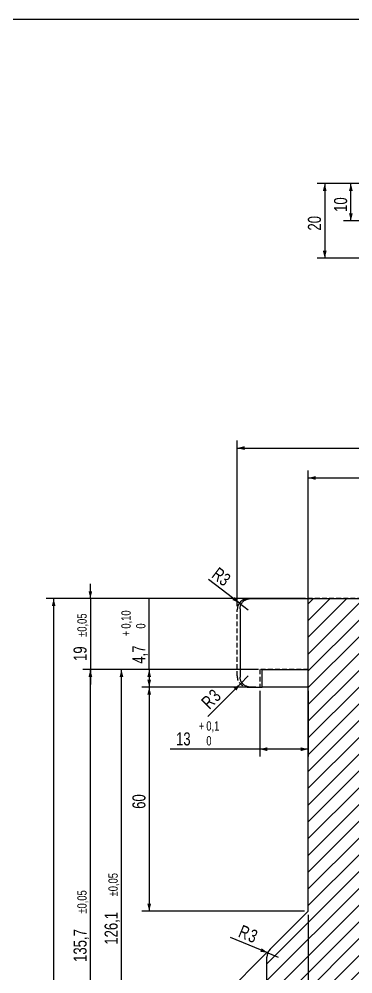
# Model space of a CAD drawing. Header units: millimetres. Extents: x 8 to 862, y 8 to 585.
# Drawn here: x 211.8 to 301.2, y 329.4 to 585 of the extents above; entities that cross this region are included whole.
import ezdxf

# ---------------------------------------------------------------- set-up
doc = ezdxf.new("R2010")
doc.units = ezdxf.units.MM
doc.linetypes.add('HIDDEN', pattern=[1.905, 1.27, -0.635])
for name, color, linetype in [('DIMENSIONS', 2, 'Continuous'), ('HATCH', 3, 'Continuous'), ('HIDDEN', 3, 'HIDDEN')]:
    doc.layers.add(name, color=color, linetype=linetype)
doc.layers.add('OUTLINE', color=7, linetype='Continuous', lineweight=25)
doc.styles.add('SLDTEXTSTYLE0', font='TXT', dxfattribs={"width": 0.75})
doc.dimstyles.new('SLDDIMSTYLE0', dxfattribs={"dimtxt": 3.5, "dimasz": 2, "dimexe": 0, "dimexo": 0.0625, "dimgap": 0.875, "dimtad": 1, "dimrnd": 1e-09, "dimzin": 12, "dimdsep": 46, "dimtxsty": 'SLDTEXTSTYLE0', "dimsah": 1, "dimcen": 0, "dimadec": 0, "dimazin": 3, "dimtfac": 1, "dimtofl": 0, "dimtmove": 0, "dimatfit": 3, "dimfxl": 0, "dimfrac": 2, "dimtolj": 1, "dimtzin": 12, "dimarcsym": 0})
doc.dimstyles.new('SLDDIMSTYLE13', dxfattribs={"dimtxt": 3.5, "dimasz": 2, "dimexe": 0, "dimexo": 0.0625, "dimgap": 0.875, "dimtad": 1, "dimdec": 1, "dimrnd": 1e-09, "dimzin": 12, "dimdsep": 46, "dimtxsty": 'SLDTEXTSTYLE0', "dimsah": 1, "dimcen": 0.09, "dimadec": 0, "dimazin": 3, "dimtol": 1, "dimtp": 0.1, "dimtfac": 1, "dimtdec": 1, "dimtofl": 0, "dimtmove": 0, "dimatfit": 3, "dimfxl": 0, "dimfrac": 2, "dimtolj": 1, "dimarcsym": 0})
doc.dimstyles.new('SLDDIMSTYLE17', dxfattribs={"dimtxt": 3.5, "dimasz": 2, "dimexe": 0, "dimexo": 0.0625, "dimgap": 0.875, "dimtad": 1, "dimrnd": 1e-09, "dimzin": 12, "dimdsep": 46, "dimtxsty": 'SLDTEXTSTYLE0', "dimsah": 1, "dimcen": 0.09, "dimadec": 0, "dimazin": 3, "dimtol": 1, "dimtp": 0.05, "dimtm": 0.05, "dimtfac": 1, "dimtmove": 0, "dimatfit": 0, "dimfxl": 0, "dimfrac": 2, "dimtolj": 1, "dimarcsym": 0})
doc.dimstyles.new('SLDDIMSTYLE2', dxfattribs={"dimtxt": 3.5, "dimasz": 2, "dimexe": 0, "dimexo": 0.0625, "dimgap": 0.875, "dimtad": 1, "dimrnd": 1e-09, "dimzin": 12, "dimdsep": 46, "dimtxsty": 'SLDTEXTSTYLE0', "dimsah": 1, "dimcen": 0.09, "dimadec": 0, "dimazin": 3, "dimtfac": 1, "dimtofl": 0, "dimtmove": 0, "dimatfit": 3, "dimfxl": 0, "dimfrac": 2, "dimtolj": 1, "dimtzin": 12, "dimarcsym": 0})
doc.dimstyles.new('SLDDIMSTYLE3', dxfattribs={"dimtxt": 3.5, "dimasz": 2, "dimexe": 0, "dimexo": 0.0625, "dimgap": 0.875, "dimtad": 1, "dimrnd": 1e-09, "dimzin": 12, "dimdsep": 46, "dimtxsty": 'SLDTEXTSTYLE0', "dimsah": 1, "dimcen": 0.09, "dimadec": 0, "dimazin": 3, "dimtol": 1, "dimtp": 0.05, "dimtm": 0.05, "dimtfac": 1, "dimtofl": 0, "dimtmove": 0, "dimatfit": 3, "dimfxl": 0, "dimfrac": 2, "dimtolj": 1, "dimarcsym": 0})
doc.dimstyles.new('SLDDIMSTYLE4', dxfattribs={"dimtxt": 3.5, "dimasz": 2, "dimexe": 0, "dimexo": 0.0625, "dimgap": 0.875, "dimtad": 1, "dimrnd": 1e-09, "dimzin": 12, "dimdsep": 46, "dimtxsty": 'SLDTEXTSTYLE0', "dimsah": 1, "dimcen": 0.09, "dimadec": 0, "dimazin": 3, "dimtol": 1, "dimtp": 0.1, "dimtfac": 1, "dimtofl": 0, "dimtmove": 0, "dimatfit": 3, "dimfxl": 0, "dimfrac": 2, "dimtolj": 1, "dimarcsym": 0})
doc.dimstyles.new('SLDDIMSTYLE8', dxfattribs={"dimtxt": 3.5, "dimasz": 2, "dimexe": 0, "dimexo": 0.0625, "dimgap": 0.875, "dimtad": 1, "dimdec": 4, "dimzin": 12, "dimdsep": 46, "dimtxsty": 'SLDTEXTSTYLE0', "dimsah": 1, "dimcen": 0.09, "dimazin": 3, "dimtfac": 1, "dimtofl": 0, "dimtmove": 0, "dimatfit": 3, "dimfxl": 0, "dimfrac": 2, "dimtolj": 1, "dimtzin": 12, "dimarcsym": 0})
doc.dimstyles.new('SLDDIMSTYLE9', dxfattribs={"dimtxt": 3.5, "dimasz": 2, "dimexe": 0, "dimexo": 0.0625, "dimgap": 0.875, "dimtad": 1, "dimrnd": 1e-09, "dimzin": 12, "dimdsep": 46, "dimtxsty": 'SLDTEXTSTYLE0', "dimsah": 1, "dimcen": 0, "dimadec": 0, "dimazin": 3, "dimtfac": 1, "dimtofl": 0, "dimtmove": 0, "dimatfit": 3, "dimfxl": 0, "dimfrac": 2, "dimtolj": 1, "dimtzin": 12, "dimarcsym": 0})

# ---------------------------------------------------------------- blocks, each defined once
blk = doc.blocks.new('_D')
at = {"layer": 'DIMENSIONS'}
for q in [(273.21, 409.13), (262.32, 398.24)]:
    blk.add_line((271.09, 407.01), q, dxfattribs=at)
blk.add_solid([(271.09, 407.01), (269.32, 405.95), (270.03, 405.24)], dxfattribs=at)
at = {"layer": 'DIMENSIONS', "char_height": 3.5, "attachment_point": 1, "rotation": 45, "style": 'SLDTEXTSTYLE0'}
for s, insert in [('3', (262.31, 404.5)), ('R', (260.31, 402.5))]:
    blk.add_mtext(s, dxfattribs=dict(at, insert=insert))
blk = doc.blocks.new('_D_2')
at = {"layer": 'DIMENSIONS'}
for p, q in [((270.21, 427.83), (270.21, 472.14)), ((438.21, 427.83), (438.21, 472.14)), ((270.21, 470.14), (438.21, 470.14))]:
    blk.add_line(p, q, dxfattribs=at)
for points in [[(270.21, 470.14), (272.21, 469.64), (272.21, 470.64)], [(438.21, 470.14), (436.21, 470.64), (436.21, 469.64)]]:
    blk.add_solid(points, dxfattribs=at)
at = {"layer": 'DIMENSIONS', "char_height": 3.5, "attachment_point": 1, "style": 'SLDTEXTSTYLE0'}
for s, insert in [('%%c', (347.69, 474.65)), ('168', (352.97, 474.65))]:
    blk.add_mtext(s, dxfattribs=dict(at, insert=insert))
blk = doc.blocks.new('_D_3')
at = {"layer": 'DIMENSIONS'}
for p, q in [((275.26, 410.83), (228.9, 410.83)), ((230.9, 275.13), (230.9, 410.83)), ((267.3, 275.13), (228.9, 275.13))]:
    blk.add_line(p, q, dxfattribs=at)
for points in [[(230.9, 410.83), (230.4, 408.83), (231.4, 408.83)], [(230.9, 275.13), (231.4, 277.13), (230.4, 277.13)]]:
    blk.add_solid(points, dxfattribs=at)
at = {"layer": 'DIMENSIONS', "attachment_point": 1, "rotation": 90, "style": 'SLDTEXTSTYLE0'}
for s, insert, char_height in [('±0,05', (227.4, 345.49), 2.5), ('135,7', (226.39, 332.56), 3.5)]:
    blk.add_mtext(s, dxfattribs=dict(at, insert=insert, char_height=char_height))
blk = doc.blocks.new('_D_4')
at = {"layer": 'DIMENSIONS'}
for p, q in [((246.66, 410.83), (246.66, 429.85)), ((275.26, 410.83), (244.66, 410.83)), ((246.66, 410.83), (246.66, 406.13)), ((275.26, 406.13), (244.66, 406.13))]:
    blk.add_line(p, q, dxfattribs=at)
for points in [[(246.66, 410.83), (246.16, 408.83), (247.16, 408.83)], [(246.66, 406.13), (247.16, 408.13), (246.16, 408.13)]]:
    blk.add_solid(points, dxfattribs=at)
at = {"layer": 'DIMENSIONS', "attachment_point": 1, "rotation": 90, "style": 'SLDTEXTSTYLE0'}
for s, insert, char_height in [('0,10', (239.19, 421.8), 2.5), ('0', (243.16, 421.8), 2.5), ('+', (239.19, 419.78), 2.5), ('4,7', (242.15, 412.4), 3.5)]:
    blk.add_mtext(s, dxfattribs=dict(at, insert=insert, char_height=char_height))
blk = doc.blocks.new('_D_13')
at = {"layer": 'DIMENSIONS'}
for p, q in [((275.26, 410.83), (237.23, 410.83)), ((239.23, 284.73), (239.23, 410.83)), ((277.21, 284.73), (237.23, 284.73))]:
    blk.add_line(p, q, dxfattribs=at)
for points in [[(239.23, 410.83), (238.73, 408.83), (239.73, 408.83)], [(239.23, 284.73), (239.73, 286.73), (238.73, 286.73)]]:
    blk.add_solid(points, dxfattribs=at)
at = {"layer": 'DIMENSIONS', "attachment_point": 1, "rotation": 90, "style": 'SLDTEXTSTYLE0'}
for s, insert, char_height in [('±0,05', (235.73, 350.1), 2.5), ('126,1', (234.71, 337.17), 3.5)]:
    blk.add_mtext(s, dxfattribs=dict(at, insert=insert, char_height=char_height))
blk = doc.blocks.new('_D_14')
at = {"layer": 'DIMENSIONS'}
for q in [(262.58, 434.93), (273.21, 426.83)]:
    blk.add_line((270.82, 428.65), q, dxfattribs=at)
blk.add_solid([(270.82, 428.65), (269.53, 430.26), (268.93, 429.47)], dxfattribs=at)
at = {"layer": 'DIMENSIONS', "insert": (265.26, 438.46), "char_height": 3.5, "attachment_point": 1, "rotation": 322.6973, "style": 'SLDTEXTSTYLE0'}
blk.add_mtext('R3', dxfattribs=at)
blk = doc.blocks.new('_D_20')
at = {"layer": 'DIMENSIONS'}
for p, q in [((276.26, 405.13), (276.26, 387.52)), ((289.26, 405.13), (289.26, 387.52)), ((276.26, 389.52), (252.27, 389.52)), ((289.26, 389.52), (276.26, 389.52))]:
    blk.add_line(p, q, dxfattribs=at)
for points in [[(276.26, 389.52), (278.26, 389.02), (278.26, 390.02)], [(289.26, 389.52), (287.26, 390.02), (287.26, 389.02)]]:
    blk.add_solid(points, dxfattribs=at)
at = {"layer": 'DIMENSIONS', "attachment_point": 1, "style": 'SLDTEXTSTYLE0'}
for s, insert, char_height in [('+', (259.94, 396.99), 2.5), ('0,1', (261.96, 396.99), 2.5), ('13', (253.85, 394.03), 3.5), ('0', (261.96, 393.02), 2.5)]:
    blk.add_mtext(s, dxfattribs=dict(at, insert=insert, char_height=char_height))
blk = doc.blocks.new('_D_26')
at = {"layer": 'DIMENSIONS'}
for p, q in [((230.9, 429.83), (230.9, 433.83)), ((288.26, 429.83), (228.9, 429.83)), ((230.9, 429.83), (230.9, 410.83)), ((275.9, 410.83), (228.9, 410.83)), ((230.9, 410.83), (230.9, 406.83))]:
    blk.add_line(p, q, dxfattribs=at)
for points in [[(230.9, 429.83), (231.4, 431.83), (230.4, 431.83)], [(230.9, 410.83), (230.4, 408.83), (231.4, 408.83)]]:
    blk.add_solid(points, dxfattribs=at)
at = {"layer": 'DIMENSIONS', "attachment_point": 1, "rotation": 90, "style": 'SLDTEXTSTYLE0'}
for s, insert, char_height in [('±0,05', (227.4, 419.6), 2.5), ('19', (226.39, 413.14), 3.5)]:
    blk.add_mtext(s, dxfattribs=dict(at, insert=insert, char_height=char_height))
blk = doc.blocks.new('_D_27')
at = {"layer": 'DIMENSIONS'}
for p, q in [((288.26, 429.83), (219.06, 429.83)), ((221.06, 429.83), (221.06, 173.09)), ((280.21, 173.09), (219.06, 173.09))]:
    blk.add_line(p, q, dxfattribs=at)
for points in [[(221.06, 429.83), (220.56, 427.83), (221.56, 427.83)], [(221.06, 173.09), (221.56, 175.09), (220.56, 175.09)]]:
    blk.add_solid(points, dxfattribs=at)
at = {"layer": 'DIMENSIONS', "attachment_point": 1, "rotation": 90, "style": 'SLDTEXTSTYLE0'}
for s, insert, char_height in [('±0,05', (217.56, 305.26), 2.5), ('256,75', (216.55, 289.75), 3.5)]:
    blk.add_mtext(s, dxfattribs=dict(at, insert=insert, char_height=char_height))
blk = doc.blocks.new('_D_29')
at = {"layer": 'DIMENSIONS'}
for p, q in [((289.26, 411.83), (289.26, 464.14)), ((419.16, 411.83), (419.16, 464.14)), ((289.26, 462.14), (419.16, 462.14))]:
    blk.add_line(p, q, dxfattribs=at)
for points in [[(289.26, 462.14), (291.26, 461.64), (291.26, 462.64)], [(419.16, 462.14), (417.16, 462.64), (417.16, 461.64)]]:
    blk.add_solid(points, dxfattribs=at)
at = {"layer": 'DIMENSIONS', "attachment_point": 1, "style": 'SLDTEXTSTYLE0'}
for s, insert, char_height in [('+', (358.88, 469.61), 2.5), ('0,10', (360.9, 469.61), 2.5), ('%%c', (341.05, 466.65), 3.5), ('129,9', (346.33, 466.65), 3.5), ('0', (360.9, 465.64), 2.5)]:
    blk.add_mtext(s, dxfattribs=dict(at, insert=insert, char_height=char_height))
blk = doc.blocks.new('_D_31')
at = {"layer": 'DIMENSIONS'}
for p, q in [((272.83, 406.13), (244.66, 406.13)), ((246.66, 406.13), (246.66, 346.13)), ((288.26, 346.13), (244.66, 346.13))]:
    blk.add_line(p, q, dxfattribs=at)
for points in [[(246.66, 406.13), (246.16, 404.13), (247.16, 404.13)], [(246.66, 346.13), (247.16, 348.13), (246.16, 348.13)]]:
    blk.add_solid(points, dxfattribs=at)
at = {"layer": 'DIMENSIONS', "insert": (242.15, 373.55), "char_height": 3.5, "attachment_point": 1, "rotation": 90, "style": 'SLDTEXTSTYLE0'}
blk.add_mtext('60', dxfattribs=at)
blk = doc.blocks.new('_D_32')
at = {"layer": 'DIMENSIONS'}
for p, q in [((289.26, 345.13), (289.26, 307.59)), ((278.38, 335.25), (262, 318.88))]:
    blk.add_line(p, q, dxfattribs=at)
blk.add_arc((289.26, 346.13), 36.54, 225, 270, dxfattribs=at)
for points in [[(263.42, 320.29), (264.53, 318.55), (265.21, 319.28)], [(289.26, 309.59), (287.27, 310.14), (287.25, 309.14)]]:
    blk.add_solid(points, dxfattribs=at)
at = {"layer": 'DIMENSIONS', "insert": (268.63, 321.37), "char_height": 3.5, "attachment_point": 1, "rotation": 326.4768, "style": 'SLDTEXTSTYLE0'}
blk.add_mtext('45°', dxfattribs=at)
blk = doc.blocks.new('_D_33')
at = {"layer": 'DIMENSIONS'}
for q in [(268.47, 339.14), (281.21, 333.84)]:
    blk.add_line((278.44, 334.99), q, dxfattribs=at)
blk.add_solid([(278.44, 334.99), (276.78, 336.22), (276.4, 335.3)], dxfattribs=at)
at = {"layer": 'DIMENSIONS', "char_height": 3.5, "attachment_point": 1, "rotation": 337.4333, "style": 'SLDTEXTSTYLE0'}
for s, insert in [('R', (271.62, 342.6)), ('3', (274.24, 341.51))]:
    blk.add_mtext(s, dxfattribs=dict(at, insert=insert))
blk = doc.blocks.new('_D_95')
at = {"layer": 'DIMENSIONS'}
for p, q in [((308.68, 540.97), (298.68, 540.97)), ((300.68, 530.97), (300.68, 540.97)), ((311.18, 530.97), (298.68, 530.97))]:
    blk.add_line(p, q, dxfattribs=at)
for points in [[(300.68, 540.97), (300.18, 538.97), (301.18, 538.97)], [(300.68, 530.97), (301.18, 532.97), (300.18, 532.97)]]:
    blk.add_solid(points, dxfattribs=at)
at = {"layer": 'DIMENSIONS', "insert": (296.17, 533.38), "char_height": 3.5, "attachment_point": 1, "rotation": 90, "style": 'SLDTEXTSTYLE0'}
blk.add_mtext('10', dxfattribs=at)
blk = doc.blocks.new('_D_96')
at = {"layer": 'DIMENSIONS'}
for p, q in [((308.68, 540.97), (291.68, 540.97)), ((293.68, 540.97), (293.68, 520.97)), ((308.68, 520.97), (291.68, 520.97))]:
    blk.add_line(p, q, dxfattribs=at)
for points in [[(293.68, 540.97), (293.18, 538.97), (294.18, 538.97)], [(293.68, 520.97), (294.18, 522.97), (293.18, 522.97)]]:
    blk.add_solid(points, dxfattribs=at)
at = {"layer": 'DIMENSIONS', "insert": (289.17, 528.38), "char_height": 3.5, "attachment_point": 1, "rotation": 90, "style": 'SLDTEXTSTYLE0'}
blk.add_mtext('20', dxfattribs=at)

msp = doc.modelspace()

# ---------------------------------------------------------------- hatches: boundary and pattern name
at = {"layer": 'HATCH'}
h = msp.add_hatch(dxfattribs=at)
h.set_pattern_fill('ANSI31', color=256, angle=3e-322, style=0)
edge = h.paths.add_edge_path(flags=0)
edge.add_line((289.25884, 346.13342), (279.08752, 335.9621))
edge.add_arc((281.20884, 333.84078), 3, 135, 180)
edge.add_line((278.20884, 333.84078), (278.20884, 284.73342))
edge.add_line((278.20884, 284.73342), (284.05884, 284.73342))
edge.add_line((284.05884, 284.73342), (284.05884, 278.53342))
edge.add_line((284.05884, 278.53342), (297.05884, 278.53342))
edge.add_line((297.05884, 278.53342), (299.10177, 275.13342))
edge.add_line((299.10177, 275.13342), (297.05884, 271.73342))
edge.add_line((297.05884, 271.73342), (284.05884, 271.73342))
edge.add_line((284.05884, 271.73342), (284.05884, 204.63342))
edge.add_line((284.05884, 204.63342), (278.20884, 204.63342))
edge.add_line((278.20884, 204.63342), (278.20884, 176.08726))
edge.add_arc((281.20884, 176.08726), 3, 180, 270)
edge.add_line((281.20884, 173.08726), (302.95884, 173.08726))
edge.add_line((302.95884, 173.08726), (302.95884, 429.83342))
edge.add_line((302.95884, 429.83342), (289.25884, 429.83342))
edge.add_line((289.25884, 429.83342), (289.25884, 410.83342))
edge.add_line((289.25884, 410.83342), (289.25884, 346.13342))

# ---------------------------------------------------------------- linework, layer by layer
at = {"layer": 'HIDDEN'}
for p, q in [((435.20884, 429.83342), (273.20884, 429.83342)), ((435.20884, 429.83342), (273.20884, 429.83342)), ((270.20884, 409.13342), (270.20884, 426.83342)), ((276.25884, 410.83342), (276.25884, 406.13342)), ((289.25884, 410.83342), (276.25884, 410.83342)), ((273.20884, 406.13342), (276.25884, 406.13342))]:
    msp.add_line(p, q, dxfattribs=at)
msp.add_arc((273.20884, 409.13342), 3, 180, 270, dxfattribs=at)
at = {"layer": 'OUTLINE'}
for p, q in [((8, 585), (832, 585)), ((273.8285, 429.83342), (289.25884, 429.83342)), ((289.25884, 410.83342), (289.25884, 429.83342)), ((289.25884, 429.83342), (302.95884, 429.83342)), ((271.01429, 427.1267), (271.01429, 408.84011)), ((276.90293, 406.13342), (276.90293, 410.83342)), ((276.90293, 410.83342), (289.25884, 410.83342)), ((289.25884, 346.13342), (289.25884, 410.83342)), ((273.8285, 406.13342), (276.90293, 406.13342)), ((289.25884, 406.13342), (276.90293, 406.13342)), ((279.08752, 335.9621), (289.25884, 346.13342)), ((278.20884, 284.73342), (278.20884, 333.84078))]:
    msp.add_line(p, q, dxfattribs=at)
for centre, start in [((273.20884, 426.83342), 90), ((281.20884, 333.84078), 135)]:
    msp.add_arc(centre, 3, start, 180, dxfattribs=at)
for points, knots in [([(271.01513, 427.1267), (271.01676, 427.20802), (271.02019, 427.37941), (271.05643, 427.63879), (271.11412, 427.88585), (271.18965, 428.11131), (271.27817, 428.3171), (271.38724, 428.51984), (271.53509, 428.74341), (271.69767, 428.93825), (271.86723, 429.1037), (272.03293, 429.24381), (272.24481, 429.39517), (272.42359, 429.48796), (272.51429, 429.53504)], [0, 0, 0, 0, 0.088325376, 0.186145156, 0.283957525, 0.361729382, 0.439493278, 0.519232811, 0.598952534, 0.709359113, 0.766020757, 0.82267072, 0.910031617, 1, 1, 1, 1]), ([(272.51429, 429.53504), (272.64763, 429.59255), (272.8491, 429.67944), (273.1327, 429.75544), (273.35623, 429.79939), (273.58864, 429.82794), (273.74838, 429.83159), (273.8285, 429.83342)], [0, 0, 0, 0, 0.320133019, 0.483709561, 0.64728992, 0.823094663, 1, 1, 1, 1]), ([(272.51429, 406.4318), (272.42631, 406.47737), (272.24747, 406.56999), (272.03652, 406.72017), (271.87087, 406.85998), (271.74379, 406.98329), (271.6268, 407.11336), (271.50701, 407.2662), (271.39053, 407.44186), (271.28163, 407.6426), (271.19156, 407.85003), (271.11525, 408.07706), (271.05778, 408.32173), (271.02073, 408.58101), (271.01682, 408.75452), (271.01489, 408.84011)], [0, 0, 0, 0, 0.087236337, 0.177318422, 0.232476897, 0.287646379, 0.344365478, 0.401094122, 0.478751438, 0.55642847, 0.636243524, 0.716070684, 0.811550521, 0.907041756, 1, 1, 1, 1]), ([(273.8285, 406.13342), (273.73457, 406.13591), (273.54591, 406.14091), (273.22928, 406.18735), (272.87941, 406.27346), (272.63669, 406.37872), (272.51429, 406.4318)], [0, 0, 0, 0, 0.207359138, 0.416512424, 0.705767802, 1, 1, 1, 1])]:
    msp.add_open_spline(points, degree=3, knots=knots, dxfattribs=at)

# ---------------------------------------------------------------- dimensions: what is measured, and where the dimension line sits
at = {"layer": 'DIMENSIONS'}
for base, p1, p2, dimstyle, picture, middle in [((293.68373, 520.96579), (309.68373, 540.96579), (309.68373, 520.96579), 'SLDDIMSTYLE2', '_D_96', (293.68373, 530.96579)), ((300.68373, 540.96579), (312.18373, 530.96579), (309.68373, 540.96579), 'SLDDIMSTYLE2', '_D_95', (300.68373, 535.96579)), ((230.903, 410.83342), (289.25884, 429.83342), (276.90294, 410.83342), 'SLDDIMSTYLE17', '_D_26', (230.903, 420.33342)), ((221.05884, 173.08726), (289.25884, 429.83342), (281.20884, 173.08726), 'SLDDIMSTYLE3', '_D_27', (221.05884, 301.46034)), ((246.65884, 406.13342), (276.25884, 410.83342), (276.25884, 406.13342), 'SLDDIMSTYLE4', '_D_4', (246.65884, 420.33342)), ((230.903, 410.83342), (268.29904, 275.13342), (276.25884, 410.83342), 'SLDDIMSTYLE3', '_D_3', (230.903, 342.98342)), ((239.22669, 410.83342), (278.20884, 284.73342), (276.25884, 410.83342), 'SLDDIMSTYLE3', '_D_13', (239.22669, 347.78342)), ((246.65884, 346.13342), (273.82849, 406.13342), (289.25884, 346.13342), 'SLDDIMSTYLE2', '_D_31', (246.65884, 376.13342))]:
    dim = msp.add_linear_dim(base=base, p1=p1, p2=p2, angle=90, dimstyle=dimstyle, dxfattribs=at)
    dim.commit()
    dim.dimension.update_dxf_attribs({"geometry": picture, "text_midpoint": middle, "dimtype": 160})
for base, p1, p2, dimstyle, picture, middle in [((438.20884, 470.14116), (270.20884, 426.83342), (438.20884, 426.83342), 'SLDDIMSTYLE2', '_D_2', (354.20884, 470.14116)), ((419.15884, 462.14116), (289.25884, 410.83342), (419.15884, 410.83342), 'SLDDIMSTYLE4', '_D_29', (354.20884, 462.14116))]:
    dim = msp.add_linear_dim(base=base, p1=p1, p2=p2, text='%%c<>', dimstyle=dimstyle, dxfattribs=at)
    dim.commit()
    dim.dimension.update_dxf_attribs({"geometry": picture, "text_midpoint": middle, "dimtype": 160})
for center, mpoint, dimstyle, picture, middle in [((273.20884, 426.83342), (270.8225, 428.65149), 'SLDDIMSTYLE9', '_D_14', (264.46605, 433.4943)), ((273.20884, 409.13342), (271.08752, 407.0121), 'SLDDIMSTYLE0', '_D', (265.1283, 401.05287)), ((281.20884, 333.84078), (278.43854, 334.99206), 'SLDDIMSTYLE0', '_D_33', (272.09275, 337.62924))]:
    dim = msp.add_radius_dim(center=center, mpoint=mpoint, dimstyle=dimstyle, dxfattribs=at)
    dim.commit()
    dim.dimension.update_dxf_attribs({"geometry": picture, "text_midpoint": middle, "dimtype": 164})
dim = msp.add_angular_dim_2l(base=(275.27381, 312.37058), line1=((289.25884, 429.83342), (289.25884, 346.13342)), line2=((279.08752, 335.9621), (289.25884, 346.13342)), dimstyle='SLDDIMSTYLE8', dxfattribs=at)
dim.commit()
dim.dimension.update_dxf_attribs({"geometry": '_D_32', "text_midpoint": (269.07616, 315.66754), "dimtype": 162})
dim = msp.add_linear_dim(base=(276.25884, 389.51972), p1=(289.25884, 406.13342), p2=(276.25884, 406.13342), dimstyle='SLDDIMSTYLE13', dxfattribs=at)
dim.commit()
dim.dimension.update_dxf_attribs({"geometry": '_D_20', "text_midpoint": (260.21519, 389.51972), "dimtype": 160})

doc.saveas('drawing.dxf')
